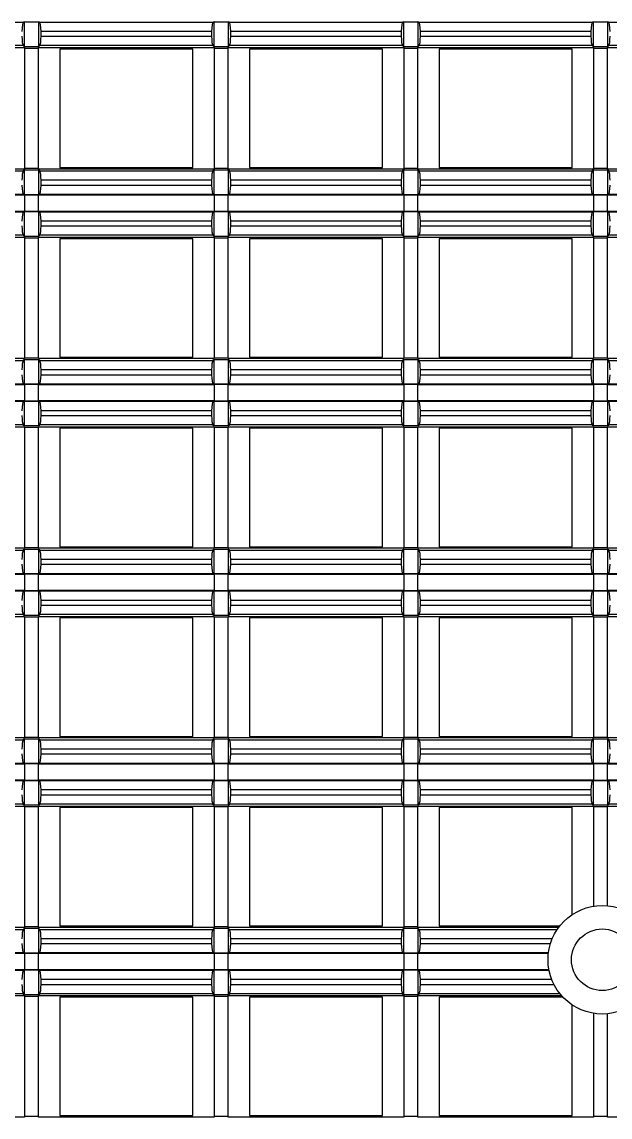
# Model space of a CAD drawing. Header units: inches. Extents: x 0 to 653, y 0 to 346.
# Drawn here: x 79.72 to 92.12, y 280.1 to 303.2 of the extents above; entities that cross this region are included whole.
import ezdxf

# ---------------------------------------------------------------- set-up
doc = ezdxf.new("R2010")
doc.units = ezdxf.units.IN
doc.header["$LTSCALE"] = 35.925693
doc.header["$MEASUREMENT"] = 0
doc.layers.get('0').update_dxf_attribs({"linetype": 'CONTINUOUS'})
doc.layers.add('2', color=7, linetype='CONTINUOUS')
doc.layers.add('71', color=7, linetype='CONTINUOUS')

msp = doc.modelspace()

# ---------------------------------------------------------------- linework, layer by layer
at = {"color": 3, "linetype": 'Continuous'}
msp.add_circle((91.96, 283.418), 0.65, dxfattribs=at)
at = {"layer": '2', "color": 132, "linetype": 'Continuous', "true_color": 0x00cccc}
for p, q in [((76.091, 303.199), (79.754, 303.199)), ((79.772, 303.203), (79.754, 303.199)), ((79.772, 302.679), (79.772, 303.203)), ((79.772, 303.203), (80.072, 303.203)), ((80.072, 303.203), (80.072, 302.679)), ((80.091, 303.199), (80.072, 303.203)), ((80.091, 303.199), (83.754, 303.199)), ((83.772, 303.203), (83.754, 303.199)), ((83.772, 302.679), (83.772, 303.203)), ((83.772, 303.203), (84.072, 303.203)), ((84.072, 303.203), (84.072, 302.679)), ((84.09, 303.199), (84.072, 303.203)), ((84.09, 303.199), (87.754, 303.199)), ((87.772, 303.203), (87.754, 303.199)), ((87.772, 302.679), (87.772, 303.203)), ((87.772, 303.203), (88.072, 303.203)), ((88.072, 303.203), (88.072, 302.679)), ((88.09, 303.199), (88.072, 303.203)), ((88.09, 303.199), (91.754, 303.199)), ((91.772, 303.203), (91.754, 303.199)), ((91.772, 302.679), (91.772, 303.203)), ((91.772, 303.203), (92.072, 303.203)), ((92.072, 303.203), (92.072, 302.679)), ((92.09, 303.199), (92.072, 303.203)), ((92.09, 303.199), (95.753, 303.199)), ((80.125, 302.9), (80.125, 302.999)), ((83.72, 302.999), (80.125, 302.999)), ((80.125, 302.9), (83.72, 302.9)), ((83.72, 302.999), (83.72, 302.9)), ((84.125, 302.9), (84.125, 302.999)), ((87.72, 302.999), (84.125, 302.999)), ((84.125, 302.9), (87.72, 302.9)), ((87.72, 302.999), (87.72, 302.9)), ((88.124, 302.9), (88.124, 302.999)), ((91.719, 302.999), (88.124, 302.999)), ((88.124, 302.9), (91.719, 302.9)), ((91.719, 302.999), (91.719, 302.9)), ((76.072, 302.662), (79.772, 302.662)), ((79.749, 302.703), (76.095, 302.703)), ((79.749, 302.703), (79.772, 302.679)), ((80.072, 302.679), (79.772, 302.679)), ((79.772, 302.662), (79.772, 300.099)), ((80.072, 302.679), (80.095, 302.703)), ((80.072, 300.099), (80.072, 302.662)), ((80.072, 302.662), (83.772, 302.662)), ((83.749, 302.703), (80.095, 302.703)), ((83.749, 302.703), (83.772, 302.679)), ((84.072, 302.679), (83.772, 302.679)), ((83.772, 302.662), (83.772, 300.099)), ((84.072, 302.679), (84.095, 302.703)), ((84.072, 300.099), (84.072, 302.662)), ((84.072, 302.662), (87.772, 302.662)), ((87.749, 302.703), (84.095, 302.703)), ((87.749, 302.703), (87.772, 302.679)), ((88.072, 302.679), (87.772, 302.679)), ((87.772, 302.662), (87.772, 300.099)), ((88.072, 302.679), (88.095, 302.703)), ((88.072, 300.099), (88.072, 302.662)), ((88.072, 302.662), (91.772, 302.662)), ((91.749, 302.703), (88.095, 302.703)), ((91.749, 302.703), (91.772, 302.679)), ((92.072, 302.679), (91.772, 302.679)), ((91.772, 302.662), (91.772, 300.099)), ((92.072, 302.679), (92.095, 302.703)), ((92.072, 300.099), (92.072, 302.662)), ((92.072, 302.662), (95.772, 302.662)), ((95.749, 302.703), (92.095, 302.703)), ((80.072, 302.644), (79.772, 302.644)), ((80.522, 302.63), (80.522, 300.13)), ((83.322, 302.63), (80.522, 302.63)), ((83.322, 300.13), (83.322, 302.63)), ((84.072, 302.644), (83.772, 302.644)), ((84.522, 302.63), (84.522, 300.13)), ((87.322, 302.63), (84.522, 302.63)), ((87.322, 300.13), (87.322, 302.63)), ((88.072, 302.644), (87.772, 302.644)), ((88.522, 302.63), (88.522, 300.13)), ((91.322, 302.63), (88.522, 302.63)), ((91.322, 300.13), (91.322, 302.63)), ((92.072, 302.644), (91.772, 302.644)), ((79.772, 300.117), (80.072, 300.117)), ((80.522, 300.13), (83.322, 300.13)), ((83.772, 300.117), (84.072, 300.117)), ((84.522, 300.13), (87.322, 300.13)), ((87.772, 300.117), (88.072, 300.117)), ((88.522, 300.13), (91.322, 300.13)), ((91.772, 300.117), (92.072, 300.117)), ((79.772, 300.099), (76.072, 300.099)), ((76.095, 300.058), (79.749, 300.058)), ((79.772, 300.081), (79.749, 300.058)), ((79.772, 299.558), (79.772, 300.081)), ((79.772, 300.081), (80.072, 300.081)), ((83.772, 300.099), (80.072, 300.099)), ((80.072, 300.081), (80.072, 299.558)), ((80.095, 300.058), (80.072, 300.081)), ((80.095, 300.058), (83.749, 300.058)), ((83.772, 300.081), (83.749, 300.058)), ((83.772, 299.558), (83.772, 300.081)), ((83.772, 300.081), (84.072, 300.081)), ((87.772, 300.099), (84.072, 300.099)), ((84.072, 300.081), (84.072, 299.558)), ((84.095, 300.058), (84.072, 300.081)), ((84.095, 300.058), (87.749, 300.058)), ((87.772, 300.081), (87.749, 300.058)), ((87.772, 299.558), (87.772, 300.081)), ((87.772, 300.081), (88.072, 300.081)), ((91.772, 300.099), (88.072, 300.099)), ((88.072, 300.081), (88.072, 299.558)), ((88.095, 300.058), (88.072, 300.081)), ((88.095, 300.058), (91.749, 300.058)), ((91.772, 300.081), (91.749, 300.058)), ((91.772, 299.558), (91.772, 300.081)), ((91.772, 300.081), (92.072, 300.081)), ((95.772, 300.099), (92.072, 300.099)), ((92.072, 300.081), (92.072, 299.558)), ((92.095, 300.058), (92.072, 300.081)), ((92.095, 300.058), (95.749, 300.058)), ((80.125, 299.761), (80.125, 299.861)), ((83.72, 299.861), (80.125, 299.861)), ((80.125, 299.761), (83.72, 299.761)), ((83.72, 299.861), (83.72, 299.761)), ((84.125, 299.761), (84.125, 299.861)), ((87.72, 299.861), (84.125, 299.861)), ((84.125, 299.761), (87.72, 299.761)), ((87.72, 299.861), (87.72, 299.761)), ((88.124, 299.761), (88.124, 299.861)), ((91.719, 299.861), (88.124, 299.861)), ((88.124, 299.761), (91.719, 299.761)), ((91.719, 299.861), (91.719, 299.761)), ((76.072, 299.554), (79.772, 299.554)), ((79.754, 299.562), (76.091, 299.562)), ((79.754, 299.562), (79.772, 299.558)), ((80.072, 299.558), (79.772, 299.558)), ((79.772, 299.554), (79.772, 299.206)), ((80.072, 299.551), (79.772, 299.551)), ((80.072, 299.558), (80.091, 299.562)), ((80.072, 299.206), (80.072, 299.554)), ((80.072, 299.554), (83.772, 299.554)), ((83.754, 299.562), (80.091, 299.562)), ((83.754, 299.562), (83.772, 299.558)), ((84.072, 299.558), (83.772, 299.558)), ((83.772, 299.554), (83.772, 299.206)), ((84.072, 299.551), (83.772, 299.551)), ((84.072, 299.558), (84.09, 299.562)), ((84.072, 299.206), (84.072, 299.554)), ((84.072, 299.554), (87.772, 299.554)), ((87.754, 299.562), (84.09, 299.562)), ((87.754, 299.562), (87.772, 299.558)), ((88.072, 299.558), (87.772, 299.558)), ((87.772, 299.554), (87.772, 299.206)), ((88.072, 299.551), (87.772, 299.551)), ((88.072, 299.558), (88.09, 299.562)), ((88.072, 299.206), (88.072, 299.554)), ((88.072, 299.554), (91.772, 299.554)), ((91.754, 299.562), (88.09, 299.562)), ((91.754, 299.562), (91.772, 299.558)), ((92.072, 299.558), (91.772, 299.558)), ((91.772, 299.554), (91.772, 299.206)), ((92.072, 299.551), (91.772, 299.551)), ((92.072, 299.558), (92.09, 299.562)), ((92.072, 299.206), (92.072, 299.554)), ((92.072, 299.554), (95.772, 299.554)), ((95.753, 299.562), (92.09, 299.562)), ((79.772, 299.206), (76.072, 299.206)), ((76.091, 299.199), (79.754, 299.199)), ((79.772, 299.203), (79.754, 299.199)), ((79.772, 299.21), (80.072, 299.21)), ((79.772, 298.679), (79.772, 299.203)), ((79.772, 299.203), (80.072, 299.203)), ((83.772, 299.206), (80.072, 299.206)), ((80.072, 299.203), (80.072, 298.679)), ((80.091, 299.199), (80.072, 299.203)), ((80.091, 299.199), (83.754, 299.199)), ((83.772, 299.203), (83.754, 299.199)), ((83.772, 299.21), (84.072, 299.21)), ((83.772, 298.679), (83.772, 299.203)), ((83.772, 299.203), (84.072, 299.203)), ((87.772, 299.206), (84.072, 299.206)), ((84.072, 299.203), (84.072, 298.679)), ((84.09, 299.199), (84.072, 299.203)), ((84.09, 299.199), (87.754, 299.199)), ((87.772, 299.203), (87.754, 299.199)), ((87.772, 299.21), (88.072, 299.21)), ((87.772, 298.679), (87.772, 299.203)), ((87.772, 299.203), (88.072, 299.203)), ((91.772, 299.206), (88.072, 299.206)), ((88.072, 299.203), (88.072, 298.679)), ((88.09, 299.199), (88.072, 299.203)), ((88.09, 299.199), (91.754, 299.199)), ((91.772, 299.203), (91.754, 299.199)), ((91.772, 299.21), (92.072, 299.21)), ((91.772, 298.679), (91.772, 299.203)), ((91.772, 299.203), (92.072, 299.203)), ((95.772, 299.206), (92.072, 299.206)), ((92.072, 299.203), (92.072, 298.679)), ((92.09, 299.199), (92.072, 299.203)), ((92.09, 299.199), (95.753, 299.199)), ((80.125, 298.9), (80.125, 298.999)), ((83.72, 298.999), (80.125, 298.999)), ((83.72, 298.999), (83.72, 298.9)), ((84.125, 298.9), (84.125, 298.999)), ((87.72, 298.999), (84.125, 298.999)), ((87.72, 298.999), (87.72, 298.9)), ((88.124, 298.9), (88.124, 298.999)), ((91.719, 298.999), (88.124, 298.999)), ((91.719, 298.999), (91.719, 298.9)), ((80.125, 298.9), (83.72, 298.9)), ((84.125, 298.9), (87.72, 298.9)), ((88.124, 298.9), (91.719, 298.9)), ((76.072, 298.662), (79.772, 298.662)), ((79.749, 298.703), (76.095, 298.703)), ((79.749, 298.703), (79.772, 298.679)), ((80.072, 298.679), (79.772, 298.679)), ((79.772, 298.662), (79.772, 296.099)), ((80.072, 298.644), (79.772, 298.644)), ((80.072, 298.679), (80.095, 298.703)), ((80.072, 296.099), (80.072, 298.662)), ((80.072, 298.662), (83.772, 298.662)), ((83.749, 298.703), (80.095, 298.703)), ((80.522, 298.63), (80.522, 296.13)), ((83.322, 298.63), (80.522, 298.63)), ((83.322, 296.13), (83.322, 298.63)), ((83.749, 298.703), (83.772, 298.679)), ((84.072, 298.679), (83.772, 298.679)), ((83.772, 298.662), (83.772, 296.099)), ((84.072, 298.644), (83.772, 298.644)), ((84.072, 298.679), (84.095, 298.703)), ((84.072, 296.099), (84.072, 298.662)), ((84.072, 298.662), (87.772, 298.662)), ((87.749, 298.703), (84.095, 298.703)), ((84.522, 298.63), (84.522, 296.13)), ((87.322, 298.63), (84.522, 298.63)), ((87.322, 296.13), (87.322, 298.63)), ((87.749, 298.703), (87.772, 298.679)), ((88.072, 298.679), (87.772, 298.679)), ((87.772, 298.662), (87.772, 296.099)), ((88.072, 298.644), (87.772, 298.644)), ((88.072, 298.679), (88.095, 298.703)), ((88.072, 296.099), (88.072, 298.662)), ((88.072, 298.662), (91.772, 298.662)), ((91.749, 298.703), (88.095, 298.703)), ((88.522, 298.63), (88.522, 296.13)), ((91.322, 298.63), (88.522, 298.63)), ((91.322, 296.13), (91.322, 298.63)), ((91.749, 298.703), (91.772, 298.679)), ((92.072, 298.679), (91.772, 298.679)), ((91.772, 298.662), (91.772, 296.099)), ((92.072, 298.644), (91.772, 298.644)), ((92.072, 298.679), (92.095, 298.703)), ((92.072, 296.099), (92.072, 298.662)), ((92.072, 298.662), (95.772, 298.662)), ((95.749, 298.703), (92.095, 298.703)), ((79.772, 296.099), (76.072, 296.099)), ((76.095, 296.058), (79.749, 296.058)), ((79.772, 296.081), (79.749, 296.058)), ((79.772, 296.117), (80.072, 296.117)), ((79.772, 295.558), (79.772, 296.081)), ((79.772, 296.081), (80.072, 296.081)), ((83.772, 296.099), (80.072, 296.099)), ((80.072, 296.081), (80.072, 295.558)), ((80.095, 296.058), (80.072, 296.081)), ((80.095, 296.058), (83.749, 296.058)), ((80.522, 296.13), (83.322, 296.13)), ((83.772, 296.081), (83.749, 296.058)), ((83.772, 296.117), (84.072, 296.117)), ((83.772, 295.558), (83.772, 296.081)), ((83.772, 296.081), (84.072, 296.081)), ((87.772, 296.099), (84.072, 296.099)), ((84.072, 296.081), (84.072, 295.558)), ((84.095, 296.058), (84.072, 296.081)), ((84.095, 296.058), (87.749, 296.058)), ((84.522, 296.13), (87.322, 296.13)), ((87.772, 296.081), (87.749, 296.058)), ((87.772, 296.117), (88.072, 296.117)), ((87.772, 295.558), (87.772, 296.081)), ((87.772, 296.081), (88.072, 296.081)), ((91.772, 296.099), (88.072, 296.099)), ((88.072, 296.081), (88.072, 295.558)), ((88.095, 296.058), (88.072, 296.081)), ((88.095, 296.058), (91.749, 296.058)), ((88.522, 296.13), (91.322, 296.13)), ((91.772, 296.081), (91.749, 296.058)), ((91.772, 296.117), (92.072, 296.117)), ((91.772, 295.558), (91.772, 296.081)), ((91.772, 296.081), (92.072, 296.081)), ((95.772, 296.099), (92.072, 296.099)), ((92.072, 296.081), (92.072, 295.558)), ((92.095, 296.058), (92.072, 296.081)), ((92.095, 296.058), (95.749, 296.058)), ((80.125, 295.761), (80.125, 295.861)), ((83.72, 295.861), (80.125, 295.861)), ((80.125, 295.761), (83.72, 295.761)), ((83.72, 295.861), (83.72, 295.761)), ((84.125, 295.761), (84.125, 295.861)), ((87.72, 295.861), (84.125, 295.861)), ((84.125, 295.761), (87.72, 295.761)), ((87.72, 295.861), (87.72, 295.761)), ((88.124, 295.761), (88.124, 295.861)), ((91.719, 295.861), (88.124, 295.861)), ((88.124, 295.761), (91.719, 295.761)), ((91.719, 295.861), (91.719, 295.761)), ((76.072, 295.554), (79.772, 295.554)), ((79.754, 295.562), (76.091, 295.562)), ((79.754, 295.562), (79.772, 295.558)), ((80.072, 295.558), (79.772, 295.558)), ((79.772, 295.554), (79.772, 295.206)), ((80.072, 295.551), (79.772, 295.551)), ((80.072, 295.558), (80.091, 295.562)), ((80.072, 295.206), (80.072, 295.554)), ((80.072, 295.554), (83.772, 295.554)), ((83.754, 295.562), (80.091, 295.562)), ((83.754, 295.562), (83.772, 295.558)), ((84.072, 295.558), (83.772, 295.558)), ((83.772, 295.554), (83.772, 295.206)), ((84.072, 295.551), (83.772, 295.551)), ((84.072, 295.558), (84.09, 295.562)), ((84.072, 295.206), (84.072, 295.554)), ((84.072, 295.554), (87.772, 295.554)), ((87.754, 295.562), (84.09, 295.562)), ((87.754, 295.562), (87.772, 295.558)), ((88.072, 295.558), (87.772, 295.558)), ((87.772, 295.554), (87.772, 295.206)), ((88.072, 295.551), (87.772, 295.551)), ((88.072, 295.558), (88.09, 295.562)), ((88.072, 295.206), (88.072, 295.554)), ((88.072, 295.554), (91.772, 295.554)), ((91.754, 295.562), (88.09, 295.562)), ((91.754, 295.562), (91.772, 295.558)), ((92.072, 295.558), (91.772, 295.558)), ((91.772, 295.554), (91.772, 295.206)), ((92.072, 295.551), (91.772, 295.551)), ((92.072, 295.558), (92.09, 295.562)), ((92.072, 295.206), (92.072, 295.554)), ((92.072, 295.554), (95.772, 295.554)), ((95.753, 295.562), (92.09, 295.562)), ((79.772, 295.206), (76.072, 295.206)), ((76.091, 295.199), (79.754, 295.199)), ((79.772, 295.203), (79.754, 295.199)), ((79.772, 295.21), (80.072, 295.21)), ((79.772, 294.679), (79.772, 295.203)), ((79.772, 295.203), (80.072, 295.203)), ((83.772, 295.206), (80.072, 295.206)), ((80.072, 295.203), (80.072, 294.679)), ((80.091, 295.199), (80.072, 295.203)), ((80.091, 295.199), (83.754, 295.199)), ((83.772, 295.203), (83.754, 295.199)), ((83.772, 295.21), (84.072, 295.21)), ((83.772, 294.679), (83.772, 295.203)), ((83.772, 295.203), (84.072, 295.203)), ((87.772, 295.206), (84.072, 295.206)), ((84.072, 295.203), (84.072, 294.679)), ((84.09, 295.199), (84.072, 295.203)), ((84.09, 295.199), (87.754, 295.199)), ((87.772, 295.203), (87.754, 295.199)), ((87.772, 295.21), (88.072, 295.21)), ((87.772, 294.679), (87.772, 295.203)), ((87.772, 295.203), (88.072, 295.203)), ((91.772, 295.206), (88.072, 295.206)), ((88.072, 295.203), (88.072, 294.679)), ((88.09, 295.199), (88.072, 295.203)), ((88.09, 295.199), (91.754, 295.199)), ((91.772, 295.203), (91.754, 295.199)), ((91.772, 295.21), (92.072, 295.21)), ((91.772, 294.679), (91.772, 295.203)), ((91.772, 295.203), (92.072, 295.203)), ((95.772, 295.206), (92.072, 295.206)), ((92.072, 295.203), (92.072, 294.679)), ((92.09, 295.199), (92.072, 295.203)), ((92.09, 295.199), (95.753, 295.199)), ((80.125, 294.9), (80.125, 294.999)), ((83.72, 294.999), (80.125, 294.999)), ((80.125, 294.9), (83.72, 294.9)), ((83.72, 294.999), (83.72, 294.9)), ((84.125, 294.9), (84.125, 294.999)), ((87.72, 294.999), (84.125, 294.999)), ((84.125, 294.9), (87.72, 294.9)), ((87.72, 294.999), (87.72, 294.9)), ((88.124, 294.9), (88.124, 294.999)), ((91.719, 294.999), (88.124, 294.999)), ((88.124, 294.9), (91.719, 294.9)), ((91.719, 294.999), (91.719, 294.9)), ((76.072, 294.662), (79.772, 294.662)), ((79.749, 294.703), (76.095, 294.703)), ((79.749, 294.703), (79.772, 294.679)), ((80.072, 294.679), (79.772, 294.679)), ((79.772, 294.662), (79.772, 292.099)), ((80.072, 294.644), (79.772, 294.644)), ((80.072, 294.679), (80.095, 294.703)), ((80.072, 292.099), (80.072, 294.662)), ((80.072, 294.662), (83.772, 294.662)), ((83.749, 294.703), (80.095, 294.703)), ((80.522, 294.63), (80.522, 292.131)), ((83.322, 294.63), (80.522, 294.63)), ((83.322, 292.131), (83.322, 294.63)), ((83.749, 294.703), (83.772, 294.679)), ((84.072, 294.679), (83.772, 294.679)), ((83.772, 294.662), (83.772, 292.099)), ((84.072, 294.644), (83.772, 294.644)), ((84.072, 294.679), (84.095, 294.703)), ((84.072, 292.099), (84.072, 294.662)), ((84.072, 294.662), (87.772, 294.662)), ((87.749, 294.703), (84.095, 294.703)), ((84.522, 294.63), (84.522, 292.131)), ((87.322, 294.63), (84.522, 294.63)), ((87.322, 292.131), (87.322, 294.63)), ((87.749, 294.703), (87.772, 294.679)), ((88.072, 294.679), (87.772, 294.679)), ((87.772, 294.662), (87.772, 292.099)), ((88.072, 294.644), (87.772, 294.644)), ((88.072, 294.679), (88.095, 294.703)), ((88.072, 292.099), (88.072, 294.662)), ((88.072, 294.662), (91.772, 294.662)), ((91.749, 294.703), (88.095, 294.703)), ((88.522, 294.63), (88.522, 292.131)), ((91.322, 294.63), (88.522, 294.63)), ((91.322, 292.131), (91.322, 294.63)), ((91.749, 294.703), (91.772, 294.679)), ((92.072, 294.679), (91.772, 294.679)), ((91.772, 294.662), (91.772, 292.099)), ((92.072, 294.644), (91.772, 294.644)), ((92.072, 294.679), (92.095, 294.703)), ((92.072, 292.099), (92.072, 294.662)), ((92.072, 294.662), (95.772, 294.662)), ((95.749, 294.703), (92.095, 294.703)), ((79.772, 292.099), (76.072, 292.099)), ((76.095, 292.058), (79.749, 292.058)), ((79.772, 292.082), (79.749, 292.058)), ((79.772, 292.117), (80.072, 292.117)), ((79.772, 291.558), (79.772, 292.082)), ((79.772, 292.082), (80.072, 292.082)), ((83.772, 292.099), (80.072, 292.099)), ((80.072, 292.082), (80.072, 291.558)), ((80.095, 292.058), (80.072, 292.082)), ((80.095, 292.058), (83.749, 292.058)), ((80.522, 292.131), (83.322, 292.131)), ((83.772, 292.082), (83.749, 292.058)), ((83.772, 292.117), (84.072, 292.117)), ((83.772, 291.558), (83.772, 292.082)), ((83.772, 292.082), (84.072, 292.082)), ((87.772, 292.099), (84.072, 292.099)), ((84.072, 292.082), (84.072, 291.558)), ((84.095, 292.058), (84.072, 292.082)), ((84.095, 292.058), (87.749, 292.058)), ((84.522, 292.131), (87.322, 292.131)), ((87.772, 292.082), (87.749, 292.058)), ((87.772, 292.117), (88.072, 292.117)), ((87.772, 291.558), (87.772, 292.082)), ((87.772, 292.082), (88.072, 292.082)), ((91.772, 292.099), (88.072, 292.099)), ((88.072, 292.082), (88.072, 291.558)), ((88.095, 292.058), (88.072, 292.082)), ((88.095, 292.058), (91.749, 292.058)), ((88.522, 292.131), (91.322, 292.131)), ((91.772, 292.082), (91.749, 292.058)), ((91.772, 292.117), (92.072, 292.117)), ((91.772, 291.558), (91.772, 292.082)), ((91.772, 292.082), (92.072, 292.082)), ((95.772, 292.099), (92.072, 292.099)), ((92.072, 292.082), (92.072, 291.558)), ((92.095, 292.058), (92.072, 292.082)), ((92.095, 292.058), (95.749, 292.058)), ((80.125, 291.762), (80.125, 291.861)), ((83.72, 291.861), (80.125, 291.861)), ((83.72, 291.861), (83.72, 291.762)), ((84.125, 291.762), (84.125, 291.861)), ((87.72, 291.861), (84.125, 291.861)), ((87.72, 291.861), (87.72, 291.762)), ((88.124, 291.762), (88.124, 291.861)), ((91.719, 291.861), (88.124, 291.861)), ((91.719, 291.861), (91.719, 291.762)), ((80.125, 291.762), (83.72, 291.762)), ((84.125, 291.762), (87.72, 291.762)), ((88.124, 291.762), (91.719, 291.762)), ((76.072, 291.554), (79.772, 291.554)), ((79.754, 291.562), (76.091, 291.562)), ((79.754, 291.562), (79.772, 291.558)), ((80.072, 291.558), (79.772, 291.558)), ((79.772, 291.554), (79.772, 291.207)), ((80.072, 291.551), (79.772, 291.551)), ((80.072, 291.558), (80.091, 291.562)), ((80.072, 291.207), (80.072, 291.554)), ((80.072, 291.554), (83.772, 291.554)), ((83.754, 291.562), (80.091, 291.562)), ((83.754, 291.562), (83.772, 291.558)), ((84.072, 291.558), (83.772, 291.558)), ((83.772, 291.554), (83.772, 291.207)), ((84.072, 291.551), (83.772, 291.551)), ((84.072, 291.558), (84.09, 291.562)), ((84.072, 291.207), (84.072, 291.554)), ((84.072, 291.554), (87.772, 291.554)), ((87.754, 291.562), (84.09, 291.562)), ((87.754, 291.562), (87.772, 291.558)), ((88.072, 291.558), (87.772, 291.558)), ((87.772, 291.554), (87.772, 291.207)), ((88.072, 291.551), (87.772, 291.551)), ((88.072, 291.558), (88.09, 291.562)), ((88.072, 291.207), (88.072, 291.554)), ((88.072, 291.554), (91.772, 291.554)), ((91.754, 291.562), (88.09, 291.562)), ((91.754, 291.562), (91.772, 291.558)), ((92.072, 291.558), (91.772, 291.558)), ((91.772, 291.554), (91.772, 291.207)), ((92.072, 291.551), (91.772, 291.551)), ((92.072, 291.558), (92.09, 291.562)), ((92.072, 291.207), (92.072, 291.554)), ((92.072, 291.554), (95.772, 291.554)), ((95.753, 291.562), (92.09, 291.562)), ((79.772, 291.207), (76.072, 291.207)), ((76.091, 291.199), (79.754, 291.199)), ((79.772, 291.203), (79.754, 291.199)), ((79.772, 291.21), (80.072, 291.21)), ((79.772, 290.679), (79.772, 291.203)), ((79.772, 291.203), (80.072, 291.203)), ((83.772, 291.207), (80.072, 291.207)), ((80.072, 291.203), (80.072, 290.679)), ((80.091, 291.199), (80.072, 291.203)), ((80.091, 291.199), (83.754, 291.199)), ((83.772, 291.203), (83.754, 291.199)), ((83.772, 291.21), (84.072, 291.21)), ((83.772, 290.679), (83.772, 291.203)), ((83.772, 291.203), (84.072, 291.203)), ((87.772, 291.207), (84.072, 291.207)), ((84.072, 291.203), (84.072, 290.679)), ((84.09, 291.199), (84.072, 291.203)), ((84.09, 291.199), (87.754, 291.199)), ((87.772, 291.203), (87.754, 291.199)), ((87.772, 291.21), (88.072, 291.21)), ((87.772, 290.679), (87.772, 291.203)), ((87.772, 291.203), (88.072, 291.203)), ((91.772, 291.207), (88.072, 291.207)), ((88.072, 291.203), (88.072, 290.679)), ((88.09, 291.199), (88.072, 291.203)), ((88.09, 291.199), (91.754, 291.199)), ((91.772, 291.203), (91.754, 291.199)), ((91.772, 291.21), (92.072, 291.21)), ((91.772, 290.679), (91.772, 291.203)), ((91.772, 291.203), (92.072, 291.203)), ((95.772, 291.207), (92.072, 291.207)), ((92.072, 291.203), (92.072, 290.679)), ((92.09, 291.199), (92.072, 291.203)), ((92.09, 291.199), (95.753, 291.199)), ((80.125, 290.9), (80.125, 291)), ((83.72, 291), (80.125, 291)), ((80.125, 290.9), (83.72, 290.9)), ((83.72, 291), (83.72, 290.9)), ((84.125, 290.9), (84.125, 291)), ((87.72, 291), (84.125, 291)), ((84.125, 290.9), (87.72, 290.9)), ((87.72, 291), (87.72, 290.9)), ((88.124, 290.9), (88.124, 291)), ((91.719, 291), (88.124, 291)), ((88.124, 290.9), (91.719, 290.9)), ((91.719, 291), (91.719, 290.9)), ((76.072, 290.662), (79.772, 290.662)), ((79.749, 290.703), (76.095, 290.703)), ((79.749, 290.703), (79.772, 290.679)), ((80.072, 290.679), (79.772, 290.679)), ((79.772, 290.662), (79.772, 288.099)), ((80.072, 290.644), (79.772, 290.644)), ((80.072, 290.679), (80.095, 290.703)), ((80.072, 288.099), (80.072, 290.662)), ((80.072, 290.662), (83.772, 290.662)), ((83.749, 290.703), (80.095, 290.703)), ((83.749, 290.703), (83.772, 290.679)), ((84.072, 290.679), (83.772, 290.679)), ((83.772, 290.662), (83.772, 288.099)), ((84.072, 290.644), (83.772, 290.644)), ((84.072, 290.679), (84.095, 290.703)), ((84.072, 288.099), (84.072, 290.662)), ((84.072, 290.662), (87.772, 290.662)), ((87.749, 290.703), (84.095, 290.703)), ((87.749, 290.703), (87.772, 290.679)), ((88.072, 290.679), (87.772, 290.679)), ((87.772, 290.662), (87.772, 288.099)), ((88.072, 290.644), (87.772, 290.644)), ((88.072, 290.679), (88.095, 290.703)), ((88.072, 288.099), (88.072, 290.662)), ((88.072, 290.662), (91.772, 290.662)), ((91.749, 290.703), (88.095, 290.703)), ((91.749, 290.703), (91.772, 290.679)), ((92.072, 290.679), (91.772, 290.679)), ((91.772, 290.662), (91.772, 288.099)), ((92.072, 290.644), (91.772, 290.644)), ((92.072, 290.679), (92.095, 290.703)), ((92.072, 288.099), (92.072, 290.662)), ((92.072, 290.662), (95.772, 290.662)), ((95.749, 290.703), (92.095, 290.703)), ((80.522, 290.631), (80.522, 288.131)), ((83.322, 290.631), (80.522, 290.631)), ((83.322, 288.131), (83.322, 290.631)), ((84.522, 290.631), (84.522, 288.131)), ((87.322, 290.631), (84.522, 290.631)), ((87.322, 288.131), (87.322, 290.631)), ((88.522, 290.631), (88.522, 288.131)), ((91.322, 290.631), (88.522, 290.631)), ((91.322, 288.131), (91.322, 290.631)), ((79.772, 288.117), (80.072, 288.117)), ((80.522, 288.131), (83.322, 288.131)), ((83.772, 288.117), (84.072, 288.117)), ((84.522, 288.131), (87.322, 288.131)), ((87.772, 288.117), (88.072, 288.117)), ((88.522, 288.131), (91.322, 288.131)), ((91.772, 288.117), (92.072, 288.117)), ((79.772, 288.099), (76.072, 288.099)), ((76.095, 288.058), (79.749, 288.058)), ((79.772, 288.082), (79.749, 288.058)), ((79.772, 287.558), (79.772, 288.082)), ((79.772, 288.082), (80.072, 288.082)), ((83.772, 288.099), (80.072, 288.099)), ((80.072, 288.082), (80.072, 287.558)), ((80.095, 288.058), (80.072, 288.082)), ((80.095, 288.058), (83.749, 288.058)), ((83.772, 288.082), (83.749, 288.058)), ((83.772, 287.558), (83.772, 288.082)), ((83.772, 288.082), (84.072, 288.082)), ((87.772, 288.099), (84.072, 288.099)), ((84.072, 288.082), (84.072, 287.558)), ((84.095, 288.058), (84.072, 288.082)), ((84.095, 288.058), (87.749, 288.058)), ((87.772, 288.082), (87.749, 288.058)), ((87.772, 287.558), (87.772, 288.082)), ((87.772, 288.082), (88.072, 288.082)), ((91.772, 288.099), (88.072, 288.099)), ((88.072, 288.082), (88.072, 287.558)), ((88.095, 288.058), (88.072, 288.082)), ((88.095, 288.058), (91.749, 288.058)), ((91.772, 288.082), (91.749, 288.058)), ((91.772, 287.558), (91.772, 288.082)), ((91.772, 288.082), (92.072, 288.082)), ((95.772, 288.099), (92.072, 288.099)), ((92.072, 288.082), (92.072, 287.558)), ((92.095, 288.058), (92.072, 288.082)), ((92.095, 288.058), (95.749, 288.058)), ((80.125, 287.762), (80.125, 287.861)), ((83.72, 287.861), (80.125, 287.861)), ((80.125, 287.762), (83.72, 287.762)), ((83.72, 287.861), (83.72, 287.762)), ((84.125, 287.762), (84.125, 287.861)), ((87.72, 287.861), (84.125, 287.861)), ((84.125, 287.762), (87.72, 287.762)), ((87.72, 287.861), (87.72, 287.762)), ((88.124, 287.762), (88.124, 287.861)), ((91.719, 287.861), (88.124, 287.861)), ((88.124, 287.762), (91.719, 287.762)), ((91.719, 287.861), (91.719, 287.762)), ((76.072, 287.555), (79.772, 287.555)), ((79.754, 287.562), (76.091, 287.562)), ((79.754, 287.562), (79.772, 287.558)), ((80.072, 287.558), (79.772, 287.558)), ((79.772, 287.555), (79.772, 287.207)), ((80.072, 287.551), (79.772, 287.551)), ((80.072, 287.558), (80.091, 287.562)), ((80.072, 287.207), (80.072, 287.555)), ((80.072, 287.555), (83.772, 287.555)), ((83.754, 287.562), (80.091, 287.562)), ((83.754, 287.562), (83.772, 287.558)), ((84.072, 287.558), (83.772, 287.558)), ((83.772, 287.555), (83.772, 287.207)), ((84.072, 287.551), (83.772, 287.551)), ((84.072, 287.558), (84.09, 287.562)), ((84.072, 287.207), (84.072, 287.555)), ((84.072, 287.555), (87.772, 287.555)), ((87.754, 287.562), (84.09, 287.562)), ((87.754, 287.562), (87.772, 287.558)), ((88.072, 287.558), (87.772, 287.558)), ((87.772, 287.555), (87.772, 287.207)), ((88.072, 287.551), (87.772, 287.551)), ((88.072, 287.558), (88.09, 287.562)), ((88.072, 287.207), (88.072, 287.555)), ((88.072, 287.555), (91.772, 287.555)), ((91.754, 287.562), (88.09, 287.562)), ((91.754, 287.562), (91.772, 287.558)), ((92.072, 287.558), (91.772, 287.558)), ((91.772, 287.555), (91.772, 287.207)), ((92.072, 287.551), (91.772, 287.551)), ((92.072, 287.558), (92.09, 287.562)), ((92.072, 287.207), (92.072, 287.555)), ((92.072, 287.555), (95.772, 287.555)), ((95.753, 287.562), (92.09, 287.562)), ((79.772, 287.207), (76.072, 287.207)), ((76.091, 287.199), (79.754, 287.199)), ((79.772, 287.203), (79.754, 287.199)), ((79.772, 287.21), (80.072, 287.21)), ((79.772, 286.68), (79.772, 287.203)), ((79.772, 287.203), (80.072, 287.203)), ((83.772, 287.207), (80.072, 287.207)), ((80.072, 287.203), (80.072, 286.68)), ((80.091, 287.199), (80.072, 287.203)), ((80.091, 287.199), (83.754, 287.199)), ((83.772, 287.203), (83.754, 287.199)), ((83.772, 287.21), (84.072, 287.21)), ((83.772, 286.68), (83.772, 287.203)), ((83.772, 287.203), (84.072, 287.203)), ((87.772, 287.207), (84.072, 287.207)), ((84.072, 287.203), (84.072, 286.68)), ((84.09, 287.199), (84.072, 287.203)), ((84.09, 287.199), (87.754, 287.199)), ((87.772, 287.203), (87.754, 287.199)), ((87.772, 287.21), (88.072, 287.21)), ((87.772, 286.68), (87.772, 287.203)), ((87.772, 287.203), (88.072, 287.203)), ((91.772, 287.207), (88.072, 287.207)), ((88.072, 287.203), (88.072, 286.68)), ((88.09, 287.199), (88.072, 287.203)), ((88.09, 287.199), (91.754, 287.199)), ((91.772, 287.203), (91.754, 287.199)), ((91.772, 287.21), (92.072, 287.21)), ((91.772, 286.68), (91.772, 287.203)), ((91.772, 287.203), (92.072, 287.203)), ((95.772, 287.207), (92.072, 287.207)), ((92.072, 287.203), (92.072, 286.68)), ((92.09, 287.199), (92.072, 287.203)), ((92.09, 287.199), (95.753, 287.199)), ((80.125, 286.9), (80.125, 287)), ((83.72, 287), (80.125, 287)), ((83.72, 287), (83.72, 286.9)), ((84.125, 286.9), (84.125, 287)), ((87.72, 287), (84.125, 287)), ((87.72, 287), (87.72, 286.9)), ((88.124, 286.9), (88.124, 287)), ((91.719, 287), (88.124, 287)), ((91.719, 287), (91.719, 286.9)), ((80.125, 286.9), (83.72, 286.9)), ((84.125, 286.9), (87.72, 286.9)), ((88.124, 286.9), (91.719, 286.9)), ((76.072, 286.662), (79.772, 286.662)), ((79.749, 286.703), (76.095, 286.703)), ((79.749, 286.703), (79.772, 286.68)), ((80.072, 286.68), (79.772, 286.68)), ((79.772, 286.662), (79.772, 284.099)), ((80.072, 286.644), (79.772, 286.644)), ((80.072, 286.68), (80.095, 286.703)), ((80.072, 284.099), (80.072, 286.662)), ((80.072, 286.662), (83.772, 286.662)), ((83.749, 286.703), (80.095, 286.703)), ((80.522, 286.631), (80.522, 284.131)), ((83.322, 286.631), (80.522, 286.631)), ((83.322, 284.131), (83.322, 286.631)), ((83.749, 286.703), (83.772, 286.68)), ((84.072, 286.68), (83.772, 286.68)), ((83.772, 286.662), (83.772, 284.099)), ((84.072, 286.644), (83.772, 286.644)), ((84.072, 286.68), (84.095, 286.703)), ((84.072, 284.099), (84.072, 286.662)), ((84.072, 286.662), (87.772, 286.662)), ((87.749, 286.703), (84.095, 286.703)), ((84.522, 286.631), (84.522, 284.131)), ((87.322, 286.631), (84.522, 286.631)), ((87.322, 284.131), (87.322, 286.631)), ((87.749, 286.703), (87.772, 286.68)), ((88.072, 286.68), (87.772, 286.68)), ((87.772, 286.662), (87.772, 284.099)), ((88.072, 286.644), (87.772, 286.644)), ((88.072, 286.68), (88.095, 286.703)), ((88.072, 284.099), (88.072, 286.662)), ((88.072, 286.662), (91.772, 286.662)), ((91.749, 286.703), (88.095, 286.703)), ((88.522, 286.631), (88.522, 284.131)), ((91.322, 286.631), (88.522, 286.631)), ((91.322, 284.37), (91.322, 286.631)), ((91.749, 286.703), (91.772, 286.68)), ((92.072, 286.68), (91.772, 286.68)), ((91.772, 286.662), (91.772, 284.548)), ((92.072, 286.644), (91.772, 286.644)), ((92.072, 286.68), (92.095, 286.703)), ((92.072, 284.558), (92.072, 286.662)), ((92.072, 286.662), (95.772, 286.662)), ((95.749, 286.703), (92.095, 286.703)), ((79.772, 284.099), (76.072, 284.099)), ((76.095, 284.058), (79.749, 284.058)), ((79.772, 284.082), (79.749, 284.058)), ((79.772, 284.117), (80.072, 284.117)), ((79.772, 283.558), (79.772, 284.082)), ((79.772, 284.082), (80.072, 284.082)), ((83.772, 284.099), (80.072, 284.099)), ((80.072, 284.082), (80.072, 283.558)), ((80.095, 284.058), (80.072, 284.082)), ((80.095, 284.058), (83.749, 284.058)), ((80.522, 284.131), (83.322, 284.131)), ((83.772, 284.082), (83.749, 284.058)), ((83.772, 284.117), (84.072, 284.117)), ((83.772, 283.558), (83.772, 284.082)), ((83.772, 284.082), (84.072, 284.082)), ((87.772, 284.099), (84.072, 284.099)), ((84.072, 284.082), (84.072, 283.558)), ((84.095, 284.058), (84.072, 284.082)), ((84.095, 284.058), (87.749, 284.058)), ((84.522, 284.131), (87.322, 284.131)), ((87.772, 284.082), (87.749, 284.058)), ((87.772, 284.117), (88.072, 284.117)), ((87.772, 283.558), (87.772, 284.082)), ((87.772, 284.082), (88.072, 284.082)), ((91.039, 284.099), (88.072, 284.099)), ((88.072, 284.082), (88.072, 283.558)), ((88.095, 284.058), (88.072, 284.082)), ((88.095, 284.058), (91.01, 284.058)), ((88.522, 284.131), (91.063, 284.131)), ((80.125, 283.762), (80.125, 283.861)), ((83.72, 283.861), (80.125, 283.861)), ((80.125, 283.762), (83.72, 283.762)), ((83.72, 283.861), (83.72, 283.762)), ((84.125, 283.762), (84.125, 283.861)), ((87.72, 283.861), (84.125, 283.861)), ((84.125, 283.762), (87.72, 283.762)), ((87.72, 283.861), (87.72, 283.762)), ((88.124, 283.762), (88.124, 283.861)), ((90.903, 283.861), (88.124, 283.861)), ((88.124, 283.762), (90.867, 283.762)), ((76.072, 283.555), (79.772, 283.555)), ((79.754, 283.562), (76.091, 283.562)), ((79.754, 283.562), (79.772, 283.558)), ((80.072, 283.558), (79.772, 283.558)), ((79.772, 283.555), (79.772, 283.207)), ((80.072, 283.551), (79.772, 283.551)), ((80.072, 283.558), (80.091, 283.562)), ((80.072, 283.207), (80.072, 283.555)), ((80.072, 283.555), (83.772, 283.555)), ((83.754, 283.562), (80.091, 283.562)), ((83.754, 283.562), (83.772, 283.558)), ((84.072, 283.558), (83.772, 283.558)), ((83.772, 283.555), (83.772, 283.207)), ((84.072, 283.551), (83.772, 283.551)), ((84.072, 283.558), (84.09, 283.562)), ((84.072, 283.207), (84.072, 283.555)), ((84.072, 283.555), (87.772, 283.555)), ((87.754, 283.562), (84.09, 283.562)), ((87.754, 283.562), (87.772, 283.558)), ((88.072, 283.558), (87.772, 283.558)), ((87.772, 283.555), (87.772, 283.207)), ((88.072, 283.551), (87.772, 283.551)), ((88.072, 283.558), (88.09, 283.562)), ((88.072, 283.207), (88.072, 283.555)), ((88.072, 283.555), (90.822, 283.555)), ((90.823, 283.562), (88.09, 283.562)), ((79.772, 283.207), (76.072, 283.207)), ((76.091, 283.2), (79.754, 283.2)), ((79.772, 283.203), (79.754, 283.2)), ((79.772, 283.21), (80.072, 283.21)), ((79.772, 282.68), (79.772, 283.203)), ((79.772, 283.203), (80.072, 283.203)), ((83.772, 283.207), (80.072, 283.207)), ((80.072, 283.203), (80.072, 282.68)), ((80.091, 283.2), (80.072, 283.203)), ((80.091, 283.2), (83.754, 283.2)), ((83.772, 283.203), (83.754, 283.2)), ((83.772, 283.21), (84.072, 283.21)), ((83.772, 282.68), (83.772, 283.203)), ((83.772, 283.203), (84.072, 283.203)), ((87.772, 283.207), (84.072, 283.207)), ((84.072, 283.203), (84.072, 282.68)), ((84.09, 283.2), (84.072, 283.203)), ((84.09, 283.2), (87.754, 283.2)), ((87.772, 283.203), (87.754, 283.2)), ((87.772, 283.21), (88.072, 283.21)), ((87.772, 282.68), (87.772, 283.203)), ((87.772, 283.203), (88.072, 283.203)), ((90.834, 283.207), (88.072, 283.207)), ((88.072, 283.203), (88.072, 282.68)), ((88.09, 283.2), (88.072, 283.203)), ((88.09, 283.2), (90.835, 283.2)), ((80.125, 282.9), (80.125, 283)), ((83.72, 283), (80.125, 283)), ((80.125, 282.9), (83.72, 282.9)), ((83.72, 283), (83.72, 282.9)), ((84.125, 282.9), (84.125, 283)), ((87.72, 283), (84.125, 283)), ((84.125, 282.9), (87.72, 282.9)), ((87.72, 283), (87.72, 282.9)), ((88.124, 282.9), (88.124, 283)), ((90.894, 283), (88.124, 283)), ((88.124, 282.9), (90.939, 282.9)), ((76.072, 282.662), (79.772, 282.662)), ((79.749, 282.703), (76.095, 282.703)), ((79.749, 282.703), (79.772, 282.68)), ((80.072, 282.68), (79.772, 282.68)), ((79.772, 282.662), (79.772, 280.099)), ((80.072, 282.644), (79.772, 282.644)), ((80.072, 282.68), (80.095, 282.703)), ((80.072, 280.099), (80.072, 282.662)), ((80.072, 282.662), (83.772, 282.662)), ((83.749, 282.703), (80.095, 282.703)), ((80.522, 282.631), (80.522, 280.131)), ((83.322, 282.631), (80.522, 282.631)), ((83.322, 280.131), (83.322, 282.631)), ((83.749, 282.703), (83.772, 282.68)), ((84.072, 282.68), (83.772, 282.68)), ((83.772, 282.662), (83.772, 280.099)), ((84.072, 282.644), (83.772, 282.644)), ((84.072, 282.68), (84.095, 282.703)), ((84.072, 280.099), (84.072, 282.662)), ((84.072, 282.662), (87.772, 282.662)), ((87.749, 282.703), (84.095, 282.703)), ((84.522, 282.631), (84.522, 280.131)), ((87.322, 282.631), (84.522, 282.631)), ((87.322, 280.131), (87.322, 282.631)), ((87.749, 282.703), (87.772, 282.68)), ((88.072, 282.68), (87.772, 282.68)), ((87.772, 282.662), (87.772, 280.099)), ((88.072, 282.644), (87.772, 282.644)), ((88.072, 282.68), (88.095, 282.703)), ((88.072, 280.099), (88.072, 282.662)), ((88.072, 282.662), (91.1, 282.662)), ((91.065, 282.703), (88.095, 282.703)), ((88.522, 282.631), (88.522, 280.131)), ((91.128, 282.631), (88.522, 282.631)), ((91.322, 280.131), (91.322, 282.467)), ((91.772, 282.289), (91.772, 280.099)), ((92.072, 280.099), (92.072, 282.279)), ((79.772, 280.099), (76.072, 280.099)), ((79.772, 280.117), (80.072, 280.117)), ((83.772, 280.099), (80.072, 280.099)), ((80.522, 280.131), (83.322, 280.131)), ((83.772, 280.117), (84.072, 280.117)), ((87.772, 280.099), (84.072, 280.099)), ((84.522, 280.131), (87.322, 280.131)), ((87.772, 280.117), (88.072, 280.117)), ((91.772, 280.099), (88.072, 280.099)), ((88.522, 280.131), (91.322, 280.131)), ((91.772, 280.117), (92.072, 280.117)), ((95.772, 280.099), (92.072, 280.099))]:
    msp.add_line(p, q, dxfattribs=at)
for centre, start_param, end_param in [((79.755, 302.999), 0.034907, 1.570796), ((80.089, 302.999), -1.570796, -0.034907), ((83.755, 302.999), 0.034907, 1.570796), ((84.089, 302.999), -1.570796, -0.034907), ((87.755, 302.999), 0.034907, 1.570796), ((88.089, 302.999), -1.570796, -0.034907), ((91.755, 302.999), 0.034907, 1.570796), ((92.089, 302.999), -1.570796, -0.034907), ((79.755, 302.9), -4.712389, -3.316126), ((80.089, 302.9), -2.96706, -1.570796), ((83.755, 302.9), 1.570796, 2.96706), ((84.089, 302.9), -2.96706, -1.570796), ((87.755, 302.9), 1.570796, 2.96706), ((88.089, 302.9), -2.96706, -1.570796), ((91.755, 302.9), 1.570796, 2.96706), ((92.089, 302.9), -2.96706, -1.570796), ((79.755, 299.861), 0.174533, 1.570796), ((80.089, 299.861), -1.570796, -0.174533), ((83.755, 299.861), 0.174533, 1.570796), ((84.089, 299.861), -1.570796, -0.174533), ((87.755, 299.861), 0.174533, 1.570796), ((88.089, 299.861), -1.570796, -0.174533), ((91.755, 299.861), 0.174533, 1.570796), ((92.089, 299.861), -1.570796, -0.174533), ((79.755, 299.761), 1.570796, 3.106686), ((80.089, 299.761), -3.106686, -1.570796), ((83.755, 299.761), 1.570796, 3.106686), ((84.089, 299.761), -3.106686, -1.570796), ((87.755, 299.761), 1.570796, 3.106686), ((88.089, 299.761), -3.106686, -1.570796), ((91.755, 299.761), 1.570796, 3.106686), ((92.089, 299.761), -3.106686, -1.570796), ((79.755, 298.999), 0.034907, 1.570796), ((80.089, 298.999), -1.570796, -0.034907), ((83.755, 298.999), 0.034907, 1.570796), ((84.089, 298.999), -1.570796, -0.034907), ((87.755, 298.999), 0.034907, 1.570796), ((88.089, 298.999), -1.570796, -0.034907), ((91.755, 298.999), 0.034907, 1.570796), ((92.089, 298.999), -1.570796, -0.034907), ((79.755, 298.9), -4.712389, -3.316126), ((80.089, 298.9), -2.96706, -1.570796), ((83.755, 298.9), 1.570796, 2.96706), ((84.089, 298.9), -2.96706, -1.570796), ((87.755, 298.9), 1.570796, 2.96706), ((88.089, 298.9), -2.96706, -1.570796), ((91.755, 298.9), 1.570796, 2.96706), ((92.089, 298.9), -2.96706, -1.570796), ((79.755, 295.861), 0.174533, 1.570796), ((80.089, 295.861), -1.570796, -0.174533), ((83.755, 295.861), 0.174533, 1.570796), ((84.089, 295.861), -1.570796, -0.174533), ((87.755, 295.861), 0.174533, 1.570796), ((88.089, 295.861), -1.570796, -0.174533), ((91.755, 295.861), 0.174533, 1.570796), ((92.089, 295.861), -1.570796, -0.174533), ((79.755, 295.761), 1.570796, 3.106686), ((80.089, 295.761), -3.106686, -1.570796), ((83.755, 295.761), 1.570796, 3.106686), ((84.089, 295.761), -3.106686, -1.570796), ((87.755, 295.761), 1.570796, 3.106686), ((88.089, 295.761), -3.106686, -1.570796), ((91.755, 295.761), 1.570796, 3.106686), ((92.089, 295.761), -3.106686, -1.570796), ((79.755, 294.999), 0.034907, 1.570796), ((80.089, 294.999), -1.570796, -0.034907), ((83.755, 294.999), 0.034907, 1.570796), ((84.089, 294.999), -1.570796, -0.034907), ((87.755, 294.999), 0.034907, 1.570796), ((88.089, 294.999), -1.570796, -0.034907), ((91.755, 294.999), 0.034907, 1.570796), ((92.089, 294.999), -1.570796, -0.034907), ((79.755, 294.9), -4.712389, -3.316126), ((80.089, 294.9), -2.96706, -1.570796), ((83.755, 294.9), 1.570796, 2.96706), ((84.089, 294.9), -2.96706, -1.570796), ((87.755, 294.9), 1.570796, 2.96706), ((88.089, 294.9), -2.96706, -1.570796), ((91.755, 294.9), 1.570796, 2.96706), ((92.089, 294.9), -2.96706, -1.570796), ((79.755, 291.861), 0.174533, 1.570796), ((80.089, 291.861), -1.570796, -0.174533), ((83.755, 291.861), 0.174533, 1.570796), ((84.089, 291.861), -1.570796, -0.174533), ((87.755, 291.861), 0.174533, 1.570796), ((88.089, 291.861), -1.570796, -0.174533), ((91.755, 291.861), 0.174533, 1.570796), ((92.089, 291.861), -1.570796, -0.174533), ((79.755, 291.762), 1.570796, 3.106686), ((80.089, 291.762), -3.106686, -1.570796), ((83.755, 291.762), 1.570796, 3.106686), ((84.089, 291.762), -3.106686, -1.570796), ((87.755, 291.762), 1.570796, 3.106686), ((88.089, 291.762), -3.106686, -1.570796), ((91.755, 291.762), 1.570796, 3.106686), ((92.089, 291.762), -3.106686, -1.570796), ((79.755, 291), 0.034907, 1.570796), ((80.089, 291), -1.570796, -0.034907), ((83.755, 291), 0.034907, 1.570796), ((84.089, 291), -1.570796, -0.034907), ((87.755, 291), 0.034907, 1.570796), ((88.089, 291), -1.570796, -0.034907), ((91.755, 291), 0.034907, 1.570796), ((92.089, 291), -1.570796, -0.034907), ((79.755, 290.9), -4.712389, -3.316126), ((80.089, 290.9), -2.96706, -1.570796), ((83.755, 290.9), 1.570796, 2.96706), ((84.089, 290.9), -2.96706, -1.570796), ((87.755, 290.9), 1.570796, 2.96706), ((88.089, 290.9), -2.96706, -1.570796), ((91.755, 290.9), 1.570796, 2.96706), ((92.089, 290.9), -2.96706, -1.570796), ((79.755, 287.861), 0.174533, 1.570796), ((80.089, 287.861), -1.570796, -0.174533), ((83.755, 287.861), 0.174533, 1.570796), ((84.089, 287.861), -1.570796, -0.174533), ((87.755, 287.861), 0.174533, 1.570796), ((88.089, 287.861), -1.570796, -0.174533), ((91.755, 287.861), 0.174533, 1.570796), ((92.089, 287.861), -1.570796, -0.174533), ((79.755, 287.762), 1.570796, 3.106686), ((80.089, 287.762), -3.106686, -1.570796), ((83.755, 287.762), 1.570796, 3.106686), ((84.089, 287.762), -3.106686, -1.570796), ((87.755, 287.762), 1.570796, 3.106686), ((88.089, 287.762), -3.106686, -1.570796), ((91.755, 287.762), 1.570796, 3.106686), ((92.089, 287.762), -3.106686, -1.570796), ((79.755, 287), 0.034907, 1.570796), ((80.089, 287), -1.570796, -0.034907), ((83.755, 287), 0.034907, 1.570796), ((84.089, 287), -1.570796, -0.034907), ((87.755, 287), 0.034907, 1.570796), ((88.089, 287), -1.570796, -0.034907), ((91.755, 287), 0.034907, 1.570796), ((92.089, 287), -1.570796, -0.034907), ((79.755, 286.9), 1.570796, 2.96706), ((80.089, 286.9), -2.96706, -1.570796), ((83.755, 286.9), 1.570796, 2.96706), ((84.089, 286.9), -2.96706, -1.570796), ((87.755, 286.9), 1.570796, 2.96706), ((88.089, 286.9), -2.96706, -1.570796), ((91.755, 286.9), 1.570796, 2.96706), ((92.089, 286.9), -2.96706, -1.570796), ((79.755, 283.861), 0.174533, 1.570796), ((80.089, 283.861), -1.570796, -0.174533), ((83.755, 283.861), 0.174533, 1.570796), ((84.089, 283.861), -1.570796, -0.174533), ((87.755, 283.861), 0.174533, 1.570796), ((88.089, 283.861), -1.570796, -0.174533), ((79.755, 283.762), 1.570796, 3.106686), ((80.089, 283.762), -3.106686, -1.570796), ((83.755, 283.762), 1.570796, 3.106686), ((84.089, 283.762), -3.106686, -1.570796), ((87.755, 283.762), -4.712389, -3.176499), ((88.089, 283.762), -3.106686, -1.570796), ((79.755, 283), 0.034907, 1.570796), ((80.089, 283), -1.570796, -0.034907), ((83.755, 283), 0.034907, 1.570796), ((84.089, 283), -1.570796, -0.034907), ((87.755, 283), 0.034907, 1.570796), ((88.089, 283), -1.570796, -0.034907), ((79.755, 282.9), 1.570796, 2.96706), ((80.089, 282.9), -2.96706, -1.570796), ((83.755, 282.9), 1.570796, 2.96706), ((84.089, 282.9), -2.96706, -1.570796), ((87.755, 282.9), 1.570796, 2.96706), ((88.089, 282.9), -2.96706, -1.570796)]:
    msp.add_ellipse(centre, major_axis=(0, 0.2), ratio=0.176327, start_param=start_param, end_param=end_param, dxfattribs=at)
at = {"layer": '71', "color": 3, "linetype": 'Continuous'}
msp.add_circle((91.96, 283.418), 1.145, dxfattribs=at)

doc.saveas('drawing.dxf')
